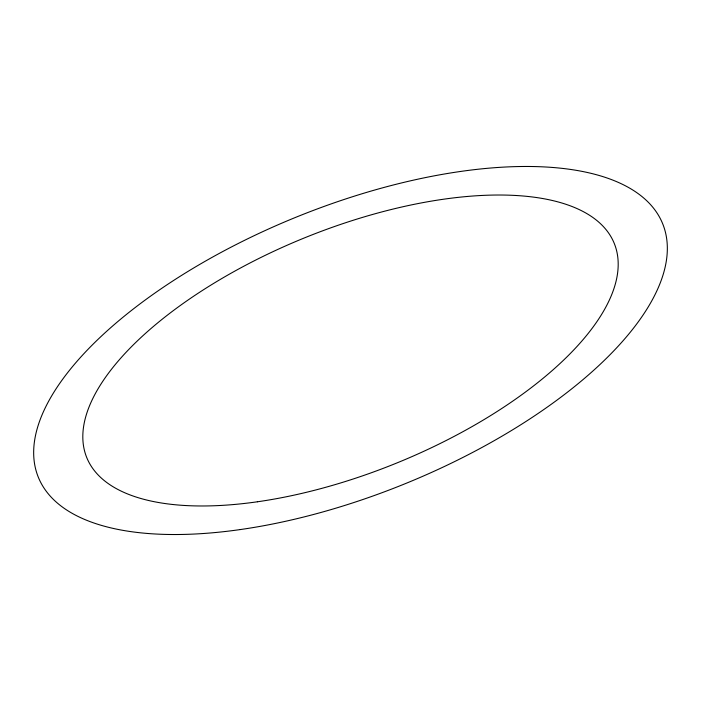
<?xml version="1.0" encoding="UTF-8"?>
<svg xmlns="http://www.w3.org/2000/svg" width="701" height="701" viewBox="0 0 701 701"><rect width="100%" height="100%" fill="white"/><g stroke="black" fill="none" stroke-linecap="round" stroke-linejoin="round"><path stroke-width="1.05" d="M240.294 529.562A336.918 143.985 -22.1 0 0 662.857 224.206A336.918 143.985 -22.1 0 0 148.349 297.732A336.918 143.985 -22.1 0 0 240.294 529.562M257.39 501.785A284.659 121.65 -22.1 0 0 614.409 243.799A284.659 121.65 -22.1 0 0 179.71 305.916A284.659 121.65 -22.1 0 0 257.39 501.785"/></g></svg>
